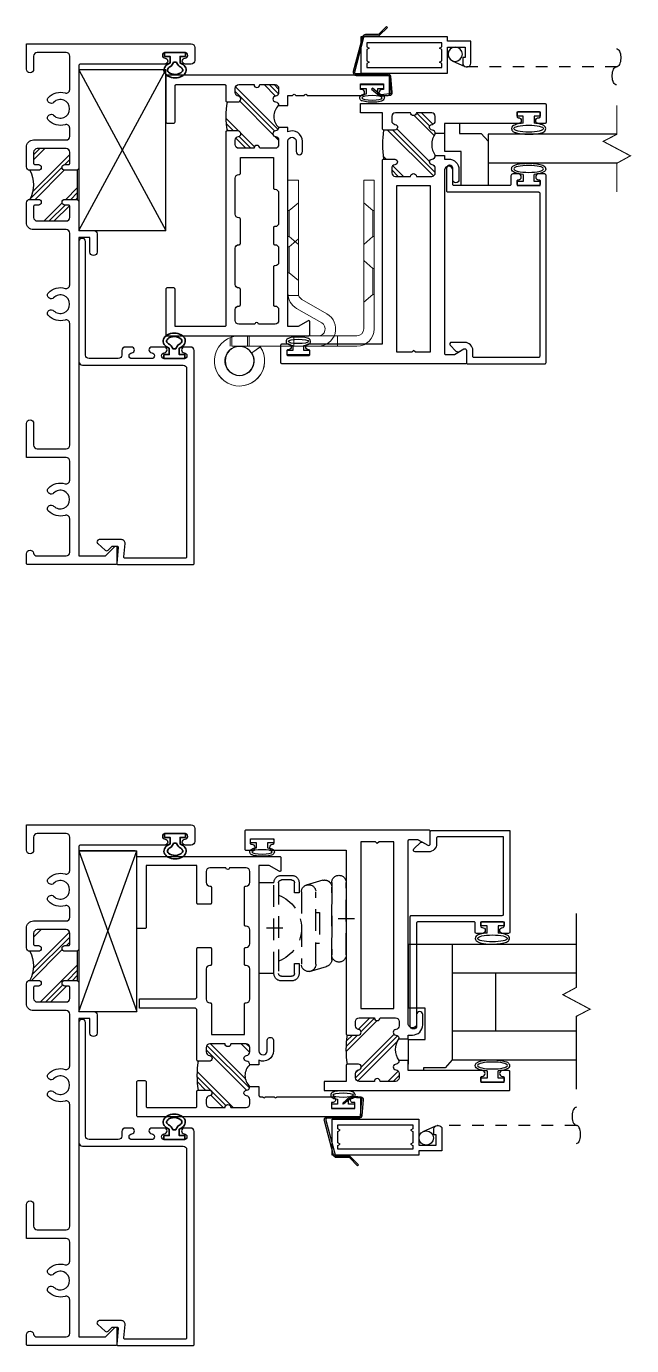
# Model space of a CAD drawing. Extents: x -138 to 168, y -127 to 72.
# Drawn here: x 2.02 to 7.25, y -4.45 to 6.95 of the extents above; entities that cross this region are included whole.
import ezdxf

# ---------------------------------------------------------------- set-up
doc = ezdxf.new("R2010")
doc.units = 0
doc.header["$MEASUREMENT"] = 0
doc.linetypes.add('HIDDEN', pattern=[0.375, 0.25, -0.125])
doc.layers.get('0').update_dxf_attribs({"linetype": 'CONTINUOUS'})
for name, color, linetype in [('DIM', 7, 'CONTINUOUS'), ('FRAME', 1, 'CONTINUOUS'), ('GEOMETRY', 1, 'CONTINUOUS'), ('GLASS', 7, 'CONTINUOUS'), ('MISC', 7, 'CONTINUOUS'), ('SCREEN', 5, 'CONTINUOUS'), ('SCREEN_CLIP', 7, 'CONTINUOUS'), ('TEXT', 7, 'CONTINUOUS'), ('VENT', 5, 'CONTINUOUS'), ('YK_GLASS_STOP', 5, 'CONTINUOUS')]:
    doc.layers.add(name, color=color, linetype=linetype)
doc.layers.add('PROFILE NUMBER', color=150, linetype='CONTINUOUS', lineweight=35)

# ---------------------------------------------------------------- blocks, each defined once
blk = doc.blocks.new('05P19-BLOCK-OG')
h = blk.add_hatch()
h.set_pattern_fill('PLAST', angle=45, style=0)
h.paths.add_polyline_path([(0.006, 1.12, -1), (0.006, 1.17), (0.006, 1.302, 0.414214), (-0.025, 1.333), (-0.063, 1.333, 0.38311), (-0.094, 1.305, -0.947716), (-0.143, 1.308), (-0.143, 1.403, 0.081165), (-0.394, 1.403), (-0.394, 1.308, -0.947716), (-0.443, 1.305, 0.38311), (-0.474, 1.333), (-0.512, 1.333, 0.414214), (-0.544, 1.302), (-0.544, 1.17, -1), (-0.544, 1.12), (-0.544, 0.988, 0.414214), (-0.512, 0.957), (-0.474, 0.957, 0.38311), (-0.443, 0.985, -0.898027), (-0.394, 0.985, 0.009247), (-0.394, 0.984, 0.372543), (-0.363, 0.957, -0.436275), (-0.174, 0.957, 0.38311), (-0.143, 0.985, -0.898027), (-0.094, 0.985, 0.38311), (-0.063, 0.957), (-0.025, 0.957, 0.414214), (0.006, 0.988)])
for points in [[(-0.394, 0.984, -0.009247), (-0.394, 0.985, 0.898027), (-0.443, 0.985, -0.38311), (-0.474, 0.957), (-0.512, 0.957, -0.414214), (-0.544, 0.988), (-0.544, 1.12, 1), (-0.544, 1.17), (-0.544, 1.302, -0.414214), (-0.512, 1.333), (-0.474, 1.333, -0.38311), (-0.443, 1.305, 0.947716), (-0.394, 1.308), (-0.394, 1.403, 0.414214), (-0.404, 1.413), (-2.073, 1.413, -0.414214), (-2.084, 1.423), (-2.084, 1.852), (-1.761, 1.852, 0.414214), (-1.751, 1.862), (-1.751, 1.922, 0.414214), (-1.761, 1.932), (-2.154, 1.932, 0.414214), (-2.163, 1.922), (-2.163, 0.697, 0.414214), (-2.154, 0.687), (-2.042, 0.687, 0.57735), (-2.034, 0.702), (-2.084, 0.788), (-2.084, 0.877), (-0.483, 0.877, -1), (-0.483, 0.806), (-0.572, 0.806, 1), (-0.572, 0.752), (-0.483, 0.752, 0.536675), (-0.401, 0.877), (-0.363, 0.877), (-0.363, 0.957, -0.38311), (-0.394, 0.985)], [(-0.143, 0.984, 0.009247), (-0.143, 0.985, -0.38311), (-0.174, 0.957), (-0.174, 0.877), (-0.087, 0.877), (-0.087, 0.838, 0.317837), (-0.083, 0.833, -0.707107), (-0.083, 0.814, 0.317837), (-0.087, 0.81), (-0.087, 0.738, 0.317837), (-0.083, 0.733, -0.707107), (-0.083, 0.714, 0.317837), (-0.087, 0.71), (-0.087, 0.239, 1), (-0.037, 0.239), (-0.037, 0.25), (0.014, 0.25), (0.014, 0.05), (-0.037, 0.05), (-0.037, 0.064, 1), (-0.087, 0.064), (-0.087, 0.01, 0.414214), (-0.076, 0), (0.076, 0, 0.414214), (0.087, 0.01), (0.087, 1.922, 0.414214), (0.076, 1.932), (-0.316, 1.932, 0.414214), (-0.326, 1.922), (-0.326, 1.862, 0.414214), (-0.316, 1.852), (-0.003, 1.852, -0.414214), (0.006, 1.842), (0.006, 1.423, -0.414214), (-0.003, 1.413), (-0.134, 1.413, 0.414214), (-0.143, 1.403), (-0.143, 1.308, 0.947716), (-0.094, 1.305, -0.38311), (-0.063, 1.333), (-0.025, 1.333, -0.414214), (0.006, 1.302), (0.006, 1.17, 1), (0.006, 1.12), (0.006, 0.988, -0.414214), (-0.025, 0.957), (-0.063, 0.957, -0.38311), (-0.094, 0.985, 0.898027), (-0.143, 0.985)]]:
    blk.add_lwpolyline(points, format="xyb")
blk.add_lwpolyline([(-1.377, 0.988, -0.414214), (-1.408, 0.957), (-1.529, 0.957, -0.414214), (-1.56, 0.988), (-1.56, 0.992, 0.414214), (-1.569, 1.002), (-1.897, 1.002, 0.414214), (-1.907, 0.992), (-1.907, 0.988, -0.414214), (-1.938, 0.957), (-2.032, 0.957, -0.414214), (-2.064, 0.988), (-2.064, 1.132, 1), (-2.064, 1.162), (-2.064, 1.302, -0.414214), (-2.032, 1.333), (-1.938, 1.333, -0.414214), (-1.907, 1.302), (-1.907, 1.302), (-1.907, 1.298, 0.414214), (-1.897, 1.288), (-1.761, 1.288, 0.414214), (-1.751, 1.298), (-1.751, 1.302), (-1.751, 1.302, -0.414214), (-1.72, 1.333), (-1.408, 1.333, -0.414214), (-1.377, 1.302), (-1.377, 1.302), (-1.377, 1.298, 0.414214), (-1.367, 1.288), (-1.155, 1.288, 0.414214), (-1.145, 1.298), (-1.145, 1.302), (-1.145, 1.302, -0.414214), (-1.114, 1.333), (-0.802, 1.333, -0.414214), (-0.771, 1.302), (-0.771, 1.302), (-0.771, 1.298, 0.414214), (-0.761, 1.288), (-0.623, 1.288), (-0.623, 1.002), (-0.889, 1.002, 0.414214), (-0.898, 0.992), (-0.898, 0.988, -0.414214), (-0.93, 0.957), (-1.19, 0.957, -0.414214), (-1.221, 0.988), (-1.221, 0.992, 0.414214), (-1.23, 1.002), (-1.367, 1.002, 0.414214), (-1.377, 0.992)], format="xyb", close=True)
at = {"color": 7}
for centre, radius, start, end in [((-0.269, 0.638), 0.775, 80.7195, 99.2805), ((-0.269, 0.869), 0.129, 42.8591, 137.1409)]:
    blk.add_arc(centre, radius, start, end, dxfattribs=at)
blk = doc.blocks.new('05P11-Z-BAR')
h = blk.add_hatch()
h.set_pattern_fill('PLAST', angle=45, style=0)
h.set_pattern_definition([(45, (-0.3846, -1e-07), (-0.176777, 0.176777), []), (45, (-0.4067, 0.0221), (-0.176777, 0.176777), []), (45, (-0.4288, 0.0442), (-0.176777, 0.176777), [])])
h.paths.add_polyline_path([(0.006, 1.12, -0.414214), (-0.018, 1.145, -0.414214), (0.006, 1.17), (0.006, 1.302, 0.414214), (-0.025, 1.333), (-0.063, 1.333, 0.38311), (-0.094, 1.305, -0.947716), (-0.143, 1.308), (-0.143, 1.403, 0.087329), (-0.394, 1.403), (-0.394, 1.308, -1), (-0.443, 1.308, 0.352985), (-0.473, 1.333), (-0.512, 1.333, 0.414214), (-0.544, 1.302), (-0.544, 1.17, -0.414214), (-0.518, 1.145, -0.414214), (-0.544, 1.12), (-0.544, 0.988, 0.414214), (-0.512, 0.957), (-0.474, 0.957, 0.38311), (-0.443, 0.985, -0.898027), (-0.394, 0.985, 0.38311), (-0.363, 0.957, -0.325577), (-0.174, 0.957, 0.363634), (-0.143, 0.982, -0.947716), (-0.094, 0.985, 0.38311), (-0.063, 0.957), (-0.025, 0.957, 0.414214), (0.006, 0.988)])
blk.add_line((-0.087, 0.877), (-0.087, 0.877))
for points in [[(-2.164, 2.28, -0.414214), (-2.154, 2.29), (-2.001, 2.29, -0.414214), (-1.991, 2.28), (-1.991, 2.226, -1), (-2.041, 2.226), (-2.041, 2.23, 0.414214), (-2.051, 2.24), (-2.081, 2.24, 0.414214), (-2.091, 2.23), (-2.091, 2.05, 0.414214), (-2.081, 2.04), (-2.051, 2.04, 0.414214), (-2.041, 2.05), (-2.041, 2.051, -1), (-1.991, 2.051), (-1.991, 1.413), (-0.403, 1.413, -0.414214), (-0.394, 1.403), (-0.394, 1.306, -0.888834), (-0.443, 1.306, 0.377258), (-0.474, 1.333), (-0.512, 1.333, 0.414214), (-0.544, 1.302), (-0.544, 1.17, -1), (-0.544, 1.12), (-0.544, 0.988, 0.414214), (-0.512, 0.957), (-0.474, 0.957, 0.383109), (-0.443, 0.985, -0.898027), (-0.394, 0.985, 0.38311), (-0.363, 0.957), (-0.363, 0.877), (-0.394, 0.877), (-0.394, 0.842, -0.414214), (-0.483, 0.752), (-0.571, 0.752, -1), (-0.571, 0.806), (-0.486, 0.806, 0.859155), (-0.486, 0.877), (-2.074, 0.877, 0.414214), (-2.084, 0.867), (-2.084, 0.797, 0.131652), (-2.082, 0.792), (-2.035, 0.709, -0.577353), (-2.048, 0.687), (-2.154, 0.687, -0.414214), (-2.164, 0.697), (-2.164, 2.28)], [(-0.025, 0.957, 0.414214), (0.006, 0.988), (0.006, 1.12, -1), (0.006, 1.17), (0.006, 1.302, 0.414214), (-0.025, 1.333), (-0.063, 1.333, 0.38311), (-0.094, 1.305, -0.947716), (-0.143, 1.308), (-0.143, 1.403, -0.414214), (-0.133, 1.413), (0.006, 1.413), (0.006, 1.603), (0.086, 1.603), (0.086, 0.01, -0.414214), (0.077, 0), (-0.077, 0, -0.414214), (-0.087, 0.01), (-0.087, 0.064, -1), (-0.037, 0.064), (-0.037, 0.06, 0.414214), (-0.027, 0.05), (0.003, 0.05, 0.414214), (0.014, 0.06), (0.014, 0.24, 0.414214), (0.003, 0.25), (-0.027, 0.25, 0.414214), (-0.037, 0.24), (-0.037, 0.239, -1), (-0.087, 0.239), (-0.087, 0.877), (-0.174, 0.877), (-0.174, 0.957, 0.363634), (-0.143, 0.982, -0.947716), (-0.094, 0.985, 0.38311), (-0.063, 0.957), (-0.025, 0.957)]]:
    blk.add_lwpolyline(points, format="xyb")
blk.add_lwpolyline([(-2.063, 1.16), (-2.063, 1.288), (-0.623, 1.288), (-0.623, 1.002), (-2.063, 1.002), (-2.063, 1.129), (-2.048, 1.145)], close=True)
at = {"color": 7}
for centre, radius, start, end in [((-0.269, 0.638), 0.775, 80.7195, 99.2805), ((-0.269, 0.828), 0.16, 53.9319, 126.0681)]:
    blk.add_arc(centre, radius, start, end, dxfattribs=at)
blk = doc.blocks.new('05P05-.25in_GLASS_STOP')
for p, q in [((-0.588, 0.25), (-0.623, 0.25)), ((-0.623, 0.25), (-0.623, 0.05)), ((-0.588, 0.198), (-0.588, 0.25)), ((-0.022, 0.198), (-0.022, 0.25)), ((-0.022, 0.25), (0.013, 0.25)), ((0.013, 0.25), (0.013, 0.05)), ((-0.526, 0.198), (-0.588, 0.198)), ((-0.084, 0.198), (-0.022, 0.198)), ((-0.623, 0.05), (-0.588, 0.05)), ((-0.588, 0.05), (-0.588, 0.103)), ((-0.588, 0.103), (-0.526, 0.103)), ((-0.022, 0.103), (-0.084, 0.103)), ((-0.022, 0.05), (-0.022, 0.103)), ((0.013, 0.05), (-0.022, 0.05))]:
    blk.add_line(p, q)
blk.add_lwpolyline([(-2.048, 0.632, 0.414214), (-1.978, 0.702), (-1.978, 0.817, 0.668179), (-2.003, 0.828), (-2.053, 0.778, 0.339454), (-2.057, 0.748), (-2.035, 0.71, -0.57735), (-2.048, 0.687), (-2.153, 0.687, 0.414214), (-2.163, 0.677), (-2.163, 0.01, 0.414214), (-2.153, 0), (-0.533, 0, 0.414214), (-0.523, 0.01), (-0.523, 0.064, 0.414214), (-0.548, 0.089), (-0.549, 0.089, 0.414214), (-0.573, 0.064), (-0.573, 0.06, -0.414214), (-0.583, 0.05), (-0.608, 0.05, -0.414214), (-0.623, 0.065), (-0.623, 0.235, -0.414214), (-0.608, 0.25), (-0.583, 0.25, -0.414214), (-0.573, 0.24), (-0.573, 0.239, 0.414214), (-0.549, 0.214), (-0.548, 0.214, 0.414214), (-0.523, 0.239), (-0.523, 0.288, 0.414214), (-0.538, 0.303), (-0.613, 0.303, -0.414214), (-0.623, 0.313), (-0.623, 0.795, -0.414214), (-0.613, 0.805), (-0.474, 0.805, 0.414214), (-0.447, 0.832), (-0.447, 0.833, 0.414214), (-0.474, 0.86), (-0.668, 0.86, 0.414214), (-0.678, 0.85), (-0.678, 0.065, -0.414214), (-0.688, 0.055), (-2.098, 0.055, -0.414214), (-2.108, 0.065), (-2.108, 0.622, -0.414214), (-2.098, 0.632)], format="xyb", close=True)
at = {"extrusion": (0, 0, -1)}
blk.add_ellipse((-0.479, 0.15), major_axis=(0, 0.129), ratio=0.232303, dxfattribs=at)
blk.add_ellipse((-0.131, 0.15), major_axis=(0, 0.129), ratio=0.232303)
for points in [[(-0.526, 0.198), (-0.524, 0.219), (-0.521, 0.239), (-0.512, 0.269), (-0.508, 0.28), (-0.495, 0.294), (-0.487, 0.298), (-0.479, 0.298), (-0.468, 0.298), (-0.46, 0.292), (-0.451, 0.279), (-0.447, 0.272), (-0.437, 0.244), (-0.433, 0.215), (-0.428, 0.136), (-0.432, 0.085), (-0.444, 0.034), (-0.448, 0.022), (-0.464, 0.005), (-0.478, 0), (-0.499, 0.008), (-0.504, 0.016), (-0.512, 0.032), (-0.515, 0.041), (-0.522, 0.067), (-0.524, 0.084), (-0.526, 0.103)], [(-0.084, 0.198), (-0.086, 0.219), (-0.089, 0.239), (-0.098, 0.269), (-0.102, 0.28), (-0.115, 0.294), (-0.123, 0.298), (-0.131, 0.298), (-0.142, 0.298), (-0.15, 0.292), (-0.159, 0.279), (-0.163, 0.272), (-0.173, 0.244), (-0.177, 0.215), (-0.182, 0.136), (-0.178, 0.085), (-0.166, 0.034), (-0.162, 0.022), (-0.146, 0.005), (-0.132, 0), (-0.111, 0.008), (-0.106, 0.016), (-0.098, 0.032), (-0.095, 0.041), (-0.088, 0.067), (-0.086, 0.084), (-0.084, 0.103)]]:
    blk.add_open_spline(points, degree=3, knots=[5.075676, 5.075676, 5.075676, 5.075676, 5.596595, 5.596595, 6.055763, 6.055763, 6.283185, 6.283185, 6.283185, 6.572914, 6.572914, 6.862642, 6.862642, 7.608886, 7.608886, 8.676451, 8.676451, 9.18434, 9.18434, 9.518242, 9.518242, 9.852144, 9.852144, 10.186046, 10.186046, 10.631436, 10.631436, 10.631436, 10.631436])
blk = doc.blocks.new('*U92')
at = {"layer": 'GEOMETRY'}
blk.add_lwpolyline([(1.45, 19.51), (1.493, 19.51), (1.493, 19.458), (1.528, 19.458), (1.528, 19.658), (1.493, 19.658), (1.493, 19.605), (1.45, 19.605)], dxfattribs=at)
blk.add_ellipse((1.415, 19.558), major_axis=(0, 0.0875), ratio=0.216465, dxfattribs=at)
blk.add_open_spline([(1.45, 19.605), (1.448, 19.62), (1.445, 19.632), (1.438, 19.649), (1.436, 19.656), (1.423, 19.663), (1.419, 19.664), (1.415, 19.664), (1.405, 19.664), (1.398, 19.658), (1.391, 19.649), (1.389, 19.644), (1.382, 19.624), (1.379, 19.606), (1.375, 19.545), (1.377, 19.499), (1.391, 19.466), (1.393, 19.46), (1.409, 19.45), (1.422, 19.451), (1.435, 19.46), (1.437, 19.465), (1.444, 19.479), (1.447, 19.491), (1.449, 19.507), (1.45, 19.509), (1.45, 19.51)], degree=3, knots=[5.253202, 5.253202, 5.253202, 5.253202, 5.797173, 5.797173, 6.160155, 6.160155, 6.283185, 6.283185, 6.283185, 6.559914, 6.559914, 6.836642, 6.836642, 7.54361, 7.54361, 8.941834, 8.941834, 9.296554, 9.296554, 9.572552, 9.572552, 9.848549, 9.848549, 10.398843, 10.398843, 10.454782, 10.454782, 10.454782, 10.454782], dxfattribs=at)
blk = doc.blocks.new('05P86-BLOCK-IG')
h = blk.add_hatch()
h.set_pattern_fill('PLAST', angle=45, style=0)
h.paths.add_polyline_path([(0.544, 1.12, -1), (0.544, 1.17), (0.544, 1.302, 0.414214), (0.512, 1.333), (0.474, 1.333, 0.38311), (0.443, 1.305, -0.947716), (0.393, 1.308), (0.393, 1.403, 0.081165), (0.143, 1.403), (0.143, 1.308, -0.947716), (0.094, 1.305, 0.38311), (0.063, 1.333), (0.024, 1.333, 0.414214), (-0.007, 1.302), (-0.007, 1.17, -1), (-0.007, 1.12), (-0.007, 0.988, 0.414214), (0.024, 0.957), (0.063, 0.957, 0.38311), (0.094, 0.985, -0.898027), (0.143, 0.985, 0.38311), (0.174, 0.957, -0.436275), (0.363, 0.957, 0.38311), (0.394, 0.985, -0.898027), (0.443, 0.985, 0.38311), (0.474, 0.957), (0.512, 0.957, 0.414214), (0.544, 0.988)])
for points in [[(0.003, 1.852, 0.414214), (-0.007, 1.842), (-0.007, 1.423, 0.414214), (0.003, 1.413), (0.134, 1.413, -0.414214), (0.143, 1.403), (0.143, 1.308, -0.947716), (0.094, 1.305, 0.38311), (0.063, 1.333), (0.024, 1.333, 0.414214), (-0.007, 1.302), (-0.007, 1.17, -1), (-0.007, 1.12), (-0.007, 0.988, 0.414214), (0.024, 0.957), (0.063, 0.957, 0.38311), (0.094, 0.985, -0.898027), (0.143, 0.985, 0.38311), (0.174, 0.957), (0.174, 0.877), (0.097, 0.877, 0.414214), (0.086, 0.867), (0.086, 0.847, -0.331679), (0.084, 0.843, 0.745356), (0.084, 0.824, -0.331679), (0.086, 0.82), (0.086, 0.747, -0.331679), (0.084, 0.743, 0.745356), (0.084, 0.724, -0.331679), (0.086, 0.72), (0.086, 0.244, -1.19356), (0.037, 0.244), (0.037, 0.25), (-0.014, 0.25), (-0.014, 0.05), (0.037, 0.05), (0.037, 0.074, -0.596863), (0.086, 0.074), (0.086, 0.01, -0.414214), (0.076, 0), (-0.076, 0, -0.414214), (-0.087, 0.01), (-0.087, 1.922, -0.414214), (-0.076, 1.932), (0.215, 1.932, -0.414214), (0.226, 1.922), (0.226, 1.862, -0.414214), (0.215, 1.852)], [(1.377, 1.298, -0.414214), (1.367, 1.288), (1.23, 1.288, -0.414214), (1.221, 1.298), (1.221, 1.302, 0.414214), (1.19, 1.333), (0.93, 1.333, 0.414214), (0.898, 1.302), (0.898, 1.298, -0.414214), (0.889, 1.288), (0.623, 1.288), (0.623, 1.002), (0.889, 1.002, -0.414214), (0.898, 0.992), (0.898, 0.988, 0.414214), (0.93, 0.957), (1.19, 0.957, 0.414214), (1.221, 0.988), (1.221, 0.992, -0.414214), (1.23, 1.002), (1.367, 1.002, -0.414214), (1.377, 0.992), (1.377, 0.988, 0.414214), (1.407, 0.957), (1.529, 0.957, 0.414214), (1.56, 0.988), (1.56, 0.992, -0.414214), (1.569, 1.002), (1.897, 1.002, -0.414214), (1.907, 0.992), (1.907, 0.988, 0.414214), (1.938, 0.957), (2.032, 0.957, 0.414214), (2.064, 0.988), (2.064, 1.132, -1), (2.064, 1.162), (2.064, 1.302, 0.414214), (2.032, 1.333), (1.938, 1.333, 0.414214), (1.907, 1.302), (1.907, 1.298, -0.414214), (1.897, 1.288), (1.76, 1.288, -0.414214), (1.75, 1.298), (1.75, 1.403, -0.414214), (1.76, 1.413), (2.084, 1.413), (2.084, 1.852), (1.549, 1.852, -0.414214), (1.539, 1.862), (1.539, 1.922, -0.414214), (1.549, 1.932), (2.154, 1.932, -0.414214), (2.163, 1.922), (2.163, 0.697, -0.414214), (2.154, 0.687), (2.042, 0.687, -0.57735), (2.034, 0.702), (2.084, 0.788), (2.084, 0.877), (0.483, 0.877, 1), (0.483, 0.806), (0.567, 0.806, -1.178959), (0.567, 0.752), (0.483, 0.752, -0.536675), (0.401, 0.877), (0.363, 0.877), (0.363, 0.957, 0.38311), (0.394, 0.985, -0.898027), (0.443, 0.985, 0.38311), (0.474, 0.957), (0.512, 0.957, 0.414214), (0.544, 0.988), (0.544, 1.12, -1), (0.544, 1.17), (0.544, 1.302, 0.414214), (0.512, 1.333), (0.474, 1.333, 0.38311), (0.443, 1.305, -0.947716), (0.393, 1.308), (0.393, 1.403, -0.414214), (0.404, 1.413), (0.832, 1.413, 0.414214), (0.852, 1.433), (0.852, 1.909), (0.932, 1.909), (0.932, 1.433, 0.414214), (0.952, 1.413), (1.367, 1.413, -0.414214), (1.377, 1.403)]]:
    blk.add_lwpolyline(points, format="xyb", close=True)
at = {"color": 7}
for centre, radius, start, end in [((0.269, 0.638), 0.775, 80.7195, 99.2805), ((0.269, 0.869), 0.129, 42.8591, 137.1409)]:
    blk.add_arc(centre, radius, start, end, dxfattribs=at)
blk = doc.blocks.new('4-BAR_HINGE')
for p, q in [((0.248, -1.119), (0.123, -1.119)), ((0.248, -1.901), (0.123, -1.901))]:
    blk.add_line(p, q)
at = {"linetype": 'HIDDEN', "ltscale": 0.75}
for p, q in [((0.248, -1.119), (0.248, -1.901)), ((0.288, -1.901), (0.288, -1.119)), ((0.401, -1.054), (0.313, -1.054)), ((0.313, -1.094), (0.401, -1.094)), ((0.426, -1.119), (0.426, -1.204)), ((0.466, -1.204), (0.466, -1.119)), ((0.556, -1.136), (0.701, -1.178)), ((0.426, -1.204), (0.466, -1.204)), ((0.486, -1.823), (0.486, -1.198)), ((0.611, -1.198), (0.611, -1.823)), ((0.748, -1.239), (0.748, -1.864)), ((0.748, -1.904), (0.748, -1.279)), ((0.873, -1.279), (0.873, -1.904)), ((0.641, -1.377), (0.611, -1.377)), ((0.641, -1.644), (0.641, -1.377)), ((0.611, -1.644), (0.641, -1.644)), ((0.466, -1.816), (0.426, -1.816)), ((0.426, -1.816), (0.426, -1.901)), ((0.466, -1.901), (0.466, -1.816)), ((0.401, -1.926), (0.313, -1.926)), ((0.67, -1.924), (0.526, -1.881)), ((0.313, -1.966), (0.401, -1.966))]:
    blk.add_line(p, q, dxfattribs=at)
at = {"linetype": 'Continuous'}
for p, q in [((0.324, -1.51), (0.183, -1.51)), ((0.943, -1.591), (0.802, -1.591))]:
    blk.add_line(p, q, dxfattribs=at)
at = {"linetype": 'HIDDEN', "ltscale": 0.75}
for centre, radius, start, end in [((0.313, -1.119), 0.065, 90, 180), ((0.313, -1.119), 0.025, 90, 180), ((0.401, -1.119), 0.065, 360, 90), ((0.401, -1.119), 0.025, 0, 90), ((0.548, -1.198), 0.0625, 0, 180), ((0.181, -1.51), 0.305, 290.4553, 69.5447), ((0.686, -1.239), 0.062, 0, 75.7192), ((0.81, -1.279), 0.0625, 0, 180), ((0.548, -1.823), 0.0625, 180, 0), ((0.313, -1.901), 0.065, 180, 270), ((0.313, -1.901), 0.025, 180, 270), ((0.401, -1.901), 0.065, 270, 0), ((0.401, -1.901), 0.025, 270, 0), ((0.686, -1.864), 0.062, 255.5579, 0), ((0.81, -1.904), 0.0625, 180, 0)]:
    blk.add_arc(centre, radius, start, end, dxfattribs=at)
blk = doc.blocks.new('05P09-1in_GLASS_STOP')
for p, q in [((-1.338, 0.25), (-1.373, 0.25)), ((-1.373, 0.25), (-1.373, 0.05)), ((-1.338, 0.197), (-1.338, 0.25)), ((-0.022, 0.197), (-0.022, 0.25)), ((-0.022, 0.25), (0.013, 0.25)), ((0.013, 0.25), (0.013, 0.05)), ((-1.276, 0.197), (-1.338, 0.197)), ((-0.084, 0.197), (-0.022, 0.197)), ((-1.373, 0.05), (-1.338, 0.05)), ((-1.338, 0.05), (-1.338, 0.102)), ((-1.338, 0.102), (-1.276, 0.102)), ((-0.022, 0.102), (-0.084, 0.102)), ((-0.022, 0.05), (-0.022, 0.102)), ((0.013, 0.05), (-0.022, 0.05))]:
    blk.add_line(p, q)
blk.add_lwpolyline([(-2.035, 0.709, -0.57735), (-2.047, 0.687), (-2.153, 0.687, 0.414214), (-2.163, 0.677), (-2.163, 0), (-1.283, 0, 0.414214), (-1.273, 0.01), (-1.273, 0.062, 0.414214), (-1.298, 0.087, 0.435311), (-1.323, 0.061, -0.435311), (-1.333, 0.05), (-1.363, 0.05, -0.414214), (-1.373, 0.06), (-1.373, 0.24, -0.414214), (-1.363, 0.25), (-1.333, 0.25, -0.435311), (-1.323, 0.239, 0.435311), (-1.298, 0.212, 0.414214), (-1.273, 0.237), (-1.273, 0.29, 0.414214), (-1.283, 0.3), (-1.363, 0.3, -0.414214), (-1.373, 0.31), (-1.373, 0.795, -0.414214), (-1.363, 0.805), (-0.474, 0.805, 0.414214), (-0.447, 0.832), (-0.447, 0.833, 0.414214), (-0.474, 0.86), (-1.418, 0.86, 0.414214), (-1.428, 0.85), (-1.428, 0.065, -0.414214), (-1.438, 0.055), (-2.108, 0.055), (-2.108, 0.622, -0.414214), (-2.098, 0.632), (-2.047, 0.632, 0.414214), (-1.977, 0.702), (-1.977, 0.817, 0.668179), (-2.003, 0.828), (-2.058, 0.773, 0.339454), (-2.06, 0.755)], format="xyb", close=True)
at = {"extrusion": (0, 0, -1)}
blk.add_ellipse((-1.229, 0.15), major_axis=(0, 0.129), ratio=0.232303, dxfattribs=at)
blk.add_ellipse((-0.131, 0.15), major_axis=(0, 0.129), ratio=0.232303)
for points in [[(-1.276, 0.197), (-1.274, 0.219), (-1.271, 0.239), (-1.262, 0.269), (-1.258, 0.28), (-1.245, 0.294), (-1.237, 0.298), (-1.229, 0.298), (-1.218, 0.298), (-1.21, 0.292), (-1.201, 0.279), (-1.197, 0.272), (-1.187, 0.244), (-1.183, 0.215), (-1.178, 0.136), (-1.182, 0.085), (-1.194, 0.034), (-1.198, 0.022), (-1.214, 0.005), (-1.228, 0), (-1.249, 0.008), (-1.254, 0.016), (-1.262, 0.032), (-1.265, 0.041), (-1.272, 0.067), (-1.274, 0.084), (-1.276, 0.102)], [(-0.084, 0.197), (-0.086, 0.219), (-0.089, 0.239), (-0.098, 0.269), (-0.102, 0.28), (-0.115, 0.294), (-0.123, 0.298), (-0.131, 0.298), (-0.142, 0.298), (-0.15, 0.292), (-0.159, 0.279), (-0.163, 0.272), (-0.173, 0.244), (-0.177, 0.215), (-0.182, 0.136), (-0.178, 0.085), (-0.166, 0.034), (-0.162, 0.022), (-0.146, 0.005), (-0.132, 0), (-0.111, 0.008), (-0.106, 0.016), (-0.098, 0.032), (-0.095, 0.041), (-0.088, 0.067), (-0.086, 0.084), (-0.084, 0.102)]]:
    blk.add_open_spline(points, degree=3, knots=[5.075676, 5.075676, 5.075676, 5.075676, 5.596595, 5.596595, 6.055763, 6.055763, 6.283185, 6.283185, 6.283185, 6.572914, 6.572914, 6.862642, 6.862642, 7.608886, 7.608886, 8.676451, 8.676451, 9.18434, 9.18434, 9.518242, 9.518242, 9.852144, 9.852144, 10.186046, 10.186046, 10.631436, 10.631436, 10.631436, 10.631436])
blk = doc.blocks.new('*U93')
at = {"layer": 'GEOMETRY'}
blk.add_lwpolyline([(1.607, 19.51), (1.563, 19.51), (1.563, 19.458), (1.528, 19.458), (1.528, 19.658), (1.563, 19.658), (1.563, 19.605), (1.607, 19.605)], dxfattribs=at)
at = {"layer": 'GEOMETRY', "extrusion": (0, 0, -1)}
blk.add_ellipse((1.642, 19.558), major_axis=(0, 0.0875), ratio=0.216465, dxfattribs=at)
at = {"layer": 'GEOMETRY'}
blk.add_open_spline([(1.607, 19.605), (1.609, 19.62), (1.612, 19.632), (1.618, 19.649), (1.621, 19.656), (1.634, 19.663), (1.638, 19.664), (1.642, 19.664), (1.652, 19.664), (1.659, 19.658), (1.666, 19.649), (1.668, 19.644), (1.675, 19.624), (1.678, 19.606), (1.682, 19.545), (1.679, 19.499), (1.666, 19.466), (1.663, 19.46), (1.647, 19.45), (1.635, 19.451), (1.622, 19.46), (1.62, 19.465), (1.612, 19.479), (1.61, 19.491), (1.607, 19.507), (1.607, 19.509), (1.607, 19.51)], degree=3, knots=[5.253202, 5.253202, 5.253202, 5.253202, 5.797173, 5.797173, 6.160155, 6.160155, 6.283185, 6.283185, 6.283185, 6.559914, 6.559914, 6.836642, 6.836642, 7.54361, 7.54361, 8.941834, 8.941834, 9.296554, 9.296554, 9.572552, 9.572552, 9.848549, 9.848549, 10.398843, 10.398843, 10.454782, 10.454782, 10.454782, 10.454782], dxfattribs=at)
blk = doc.blocks.new('114-FLAT_SCREEN')
blk.add_line((0.142, 0.603), (0.142, 0.602))
at = {"linetype": 'HIDDEN'}
blk.add_line((0.194, 0.481), (0.144, 0.59), dxfattribs=at)
blk.add_lwpolyline([(0.399, 0.442), (0.399, -0.307), (0.087, -0.307), (0.087, 0.442), (0.312, 0.442), (0.312, 0.593), (0.222, 0.593), (0.222, 0.572), (0.172, 0.572, -0.414214), (0.142, 0.602), (0.142, 0.613, -0.414214), (0.172, 0.643), (0.362, 0.643), (0.362, 0.442)], format="xyb", close=True)
blk.add_lwpolyline([(0.292, -0.257), (0.193, -0.257), (0.182, -0.237), (0.17, -0.257), (0.136, -0.257), (0.136, 0.392), (0.17, 0.392), (0.182, 0.372), (0.193, 0.392), (0.292, 0.392), (0.303, 0.372), (0.315, 0.392), (0.348, 0.392), (0.348, -0.257), (0.315, -0.257), (0.303, -0.237)], close=True)
blk.add_circle((0.25, 0.507), 0.0618)
blk = doc.blocks.new('*U181')
at = {"layer": 'PROFILE NUMBER', "color": 5}
for p, q in [((-0.016, 0.092), (-0.013, 0.083)), ((-0.013, 0.083), (0.013, 0.083)), ((0.013, 0.083), (0.016, 0.092))]:
    blk.add_line(p, q, dxfattribs=at)
blk.add_lwpolyline([(-0.043, 0.091), (-0.043, 0.034), (-0.09, 0.034), (-0.09, 0), (0.09, 0), (0.09, 0.034), (0.043, 0.034), (0.043, 0.091)], dxfattribs=at)
for centre, start, end in [((-0.073, 0.071), 19.8289, 61.175), ((0.073, 0.071), 118.7633, 160.1945)]:
    blk.add_arc(centre, 0.06, start, end, dxfattribs=at)
blk.add_ellipse((0, 0.152), major_axis=(-0.0958, 0), ratio=0.712114, start_param=2.033109, end_param=7.391692, dxfattribs=at)
blk.add_open_spline([(0.044, 0.124), (0.053, 0.129), (0.059, 0.135), (0.069, 0.15), (0.068, 0.157), (0.049, 0.179), (0.027, 0.189), (-0.021, 0.191), (-0.045, 0.181), (-0.067, 0.16), (-0.068, 0.152), (-0.061, 0.137), (-0.054, 0.129), (-0.044, 0.124)], degree=3, knots=[2.2211, 2.2211, 2.2211, 2.2211, 2.727733, 2.727733, 3.7005, 3.7005, 4.673268, 4.673268, 5.646035, 5.646035, 6.618803, 6.618803, 7.203997, 7.203997, 7.203997, 7.203997], dxfattribs=at)
blk = doc.blocks.new('189-001_250-T')
at = {"color": 7, "linetype": 'Continuous', "lineweight": 15}
for p, q in [((-0.532, 0.538), (-0.407, 0.755)), ((-0.329, 0.71), (-0.454, 0.493)), ((-0.217, 0), (-0.217, 0.68)), ((-0.127, 0.68), (-0.127, 0)), ((-1.562, 0.418), (-1.562, 0.508)), ((-1.562, 0.508), (-0.584, 0.508)), ((-0.584, 0.418), (-1.562, 0.418)), ((-0.071, 0.105), (-0.122, 0.18))]:
    blk.add_line(p, q, dxfattribs=at)
at = {"color": 7, "linetype": 'HIDDEN', "lineweight": 0}
for p, q in [((-1.367, 0.508), (-1.299, 0.43)), ((-1.075, 0.43), (-1.007, 0.508)), ((-1.054, 0.508), (-0.987, 0.43)), ((-0.762, 0.43), (-0.695, 0.508)), ((-0.565, 0.419), (-0.565, 0.511)), ((-1.299, 0.43), (-1.075, 0.43)), ((-1.299, 0.43), (-1.299, 0.418)), ((-1.075, 0.418), (-1.075, 0.43)), ((-0.987, 0.43), (-0.762, 0.43)), ((-0.987, 0.43), (-0.987, 0.418)), ((-0.762, 0.418), (-0.762, 0.43))]:
    blk.add_line(p, q, dxfattribs=at)
at = {"color": 7, "linetype": 'Continuous', "lineweight": 15}
for centre, radius, start, end in [((-0.277, 0.68), 0.15, 360, 150), ((-0.277, 0.68), 0.06, 360, 150), ((-0.584, 0.568), 0.06, 270, 330), ((-0.584, 0.568), 0.15, 270, 330), ((0, 0), 0.217, 180, 124.12), ((0, 0), 0.127, 180, 124.2051)]:
    blk.add_arc(centre, radius, start, end, dxfattribs=at)
blk = doc.blocks.new('189-002')
at = {"color": 7, "linetype": 'Continuous', "lineweight": 15}
for p, q in [((-1.074, 1.562), (-1.164, 1.562)), ((-1.164, 1.562), (-1.164, 0.277)), ((-1.074, 0.277), (-1.074, 1.562)), ((-0.846, 0.217), (-1.014, 0.217)), ((-1.014, 0.127), (-0.846, 0.127)), ((-0.846, 0.127), (-0.846, 0.217)), ((-0.678, 0.217), (-0.846, 0.217)), ((-0.846, 0.127), (-0.678, 0.127)), ((-0.678, 0.217), (-0.47, 0.217)), ((-0.678, 0.127), (-0.47, 0.127)), ((-0.47, 0.217), (-0.47, 0.127)), ((-0.47, 0.217), (0, 0.217)), ((0, 0.127), (-0.47, 0.127)), ((-0.179, 0.123), (-0.105, 0.071))]:
    blk.add_line(p, q, dxfattribs=at)
at = {"color": 7, "linetype": 'HIDDEN', "lineweight": 0}
for p, q in [((-1.164, 1.299), (-1.152, 1.299)), ((-1.152, 1.299), (-1.074, 1.367)), ((-1.152, 1.075), (-1.152, 1.299)), ((-1.152, 1.075), (-1.164, 1.075)), ((-1.074, 1.007), (-1.152, 1.075)), ((-1.164, 0.799), (-1.152, 0.799)), ((-1.152, 0.799), (-1.074, 0.867)), ((-1.152, 0.575), (-1.152, 0.799)), ((-1.152, 0.575), (-1.164, 0.575)), ((-1.074, 0.507), (-1.152, 0.575)), ((-0.082, 0.217), (-0.082, 0.127)), ((-0.068, 0.127), (-0.068, 0.217)), ((0, 0.127), (0.068, 0.127)), ((0.068, 0.206), (0.068, 0.127)), ((0.082, 0.201), (0.082, 0.127))]:
    blk.add_line(p, q, dxfattribs=at)
at = {"color": 7, "linetype": 'Continuous', "lineweight": 15}
for centre, radius, start, end in [((-1.014, 0.277), 0.15, 180, 270), ((-1.014, 0.277), 0.06, 180, 270), ((0, 0), 0.217, 145.4498, 90), ((0, 0), 0.127, 145.7685, 90)]:
    blk.add_arc(centre, radius, start, end, dxfattribs=at)
blk = doc.blocks.new('183-003')
blk.add_circle((0, 0), 0.125)
blk = doc.blocks.new('250-T_SS_Butt_Hinge')
for name in ['189-002', '183-003']:
    blk.add_blockref(name, (0, 0))
at = {"xscale": -1, "rotation": 90}
blk.add_blockref('189-001_250-T', (0, 0), dxfattribs=at)
blk = doc.blocks.new('3809 BLOCK FRAME')
h = blk.add_hatch()
h.set_pattern_fill('PLAST', color=256, angle=45, style=0)
h.set_pattern_definition([(45, (-4.25098, -6.643), (-0.176777, 0.176777), []), (45, (-4.27308, -6.6209), (-0.176777, 0.176777), []), (45, (-4.29517, -6.5988), (-0.176777, 0.176777), [])])
edge = h.paths.add_edge_path()
edge.add_arc((-0.937, 0.093), 0.031, 270, 360, ccw=False)
edge.add_line((-0.937, 0.062), (-1.033, 0.062))
edge.add_arc((-1.033, 0.072), 0.01, 180, 270, ccw=False)
edge.add_line((-1.043, 0.072), (-1.043, 0.103))
edge.add_arc((-1.068, 0.103), 0.025, 360, 450)
edge.add_arc((-1.068, 0.103), 0.025, 90, 180)
edge.add_line((-1.093, 0.103), (-1.093, 0.031))
edge.add_arc((-1.218, -0.221), 0.281, 63.5092, 116.4908)
edge.add_line((-1.344, 0.031), (-1.344, 0.103))
edge.add_arc((-1.369, 0.103), 0.025, 0, 90)
edge.add_arc((-1.369, 0.103), 0.025, 90, 180)
edge.add_line((-1.394, 0.103), (-1.394, 0.072))
edge.add_arc((-1.404, 0.072), 0.01, 270, 360, ccw=False)
edge.add_line((-1.404, 0.062), (-1.5, 0.062))
edge.add_arc((-1.5, 0.093), 0.031, 180, 270, ccw=False)
edge.add_line((-1.531, 0.093), (-1.531, 0.343))
edge.add_arc((-1.5, 0.343), 0.031, 90, 180, ccw=False)
edge.add_line((-1.5, 0.374), (-1.404, 0.374))
edge.add_arc((-1.404, 0.364), 0.01, 0, 90, ccw=False)
edge.add_line((-1.394, 0.364), (-1.394, 0.333))
edge.add_arc((-1.369, 0.333), 0.025, 180, 270)
edge.add_arc((-1.369, 0.333), 0.025, 270, 360)
edge.add_line((-1.344, 0.333), (-1.344, 0.439))
edge.add_line((-1.344, 0.439), (-1.093, 0.439))
edge.add_line((-1.093, 0.439), (-1.093, 0.333))
edge.add_arc((-1.068, 0.333), 0.025, 180, 270)
edge.add_arc((-1.068, 0.333), 0.025, 270, 360)
edge.add_line((-1.043, 0.333), (-1.043, 0.364))
edge.add_arc((-1.033, 0.364), 0.01, 90, 180, ccw=False)
edge.add_line((-1.033, 0.374), (-0.937, 0.374))
edge.add_arc((-0.937, 0.343), 0.031, 0, 90, ccw=False)
edge.add_line((-0.906, 0.343), (-0.906, 0.093))
blk.add_line((-1.093, 0.439), (-1.344, 0.439))
for points in [[(-1.093, 0.439), (-1.093, 0.333, 0.414214), (-1.068, 0.308, 0.414214), (-1.043, 0.333), (-1.043, 0.364, -0.414214), (-1.033, 0.374), (-0.937, 0.374, -0.414214), (-0.906, 0.343), (-0.906, 0.093, -0.414214), (-0.937, 0.062), (-1.033, 0.062, -0.414214), (-1.043, 0.072), (-1.043, 0.103, 0.414214), (-1.068, 0.128), (-1.068, 0.128, 0.414214), (-1.093, 0.103), (-1.093, 0.031, 0.414214), (-1.062, 0), (-0.893, 0, 0.414214), (-0.831, 0.062), (-0.831, 0.343, -0.414214), (-0.8, 0.374), (-0.729, 0.374, -0.5024), (-0.699, 0.334, 0.280293), (-0.661, 0.19, 0.498955), (-0.613, 0.198), (-0.613, 0.198, 0.334263), (-0.618, 0.235, -2.470836), (-0.506, 0.235, 0.334263), (-0.511, 0.198, 0.498955), (-0.463, 0.19, 0.280293), (-0.425, 0.334, -0.5024), (-0.395, 0.374), (-0.106, 0.374, -0.414214), (-0.075, 0.343), (-0.075, 0.093, -0.414214), (-0.106, 0.062), (-0.219, 0.062, 0.414214), (-0.25, 0.031, 0.414214), (-0.219, 0), (0, 0), (0, 1.423, 0.414214), (-0.031, 1.454), (-0.144, 1.454, 0.414214), (-0.175, 1.423), (-0.175, 1.371, 0.414214), (-0.15, 1.346), (-0.15, 1.346, 0.399638), (-0.125, 1.37, -0.399638), (-0.1, 1.394), (-0.1, 1.394, -0.414214), (-0.075, 1.369), (-0.075, 1.199, -0.414214), (-0.1, 1.174), (-0.1, 1.174, -0.399638), (-0.125, 1.198, 0.399638), (-0.15, 1.221, 0.414214), (-0.175, 1.196), (-0.175, 0.464, -0.414214), (-0.185, 0.454), (-1.078, 0.454), (-1.093, 0.439)], [(-1.344, 0.439), (-1.344, 0.439), (-1.359, 0.454), (-1.612, 0.454), (-1.612, 0.579, 0.414214), (-1.643, 0.61), (-1.799, 0.61, 0.414214), (-1.83, 0.579, 0.414214), (-1.799, 0.548), (-1.674, 0.548), (-1.674, 0.454), (-4.425, 0.454), (-4.425, 0.678, -0.198912), (-4.422, 0.685), (-4.343, 0.764, 0.668179), (-4.35, 0.781), (-4.49, 0.781, 0.414214), (-4.5, 0.771), (-4.5, 0.01, 0.414214), (-4.49, 0), (-4.406, 0, 0.414214), (-4.375, 0.031, 0.358249), (-4.4, 0.061, -0.358249), (-4.425, 0.092), (-4.425, 0.343, -0.414214), (-4.394, 0.374), (-4.105, 0.374, -0.5024), (-4.075, 0.334, 0.280293), (-4.037, 0.19, 0.498955), (-3.989, 0.198, 0.334263), (-3.994, 0.235, -2.470836), (-3.882, 0.235, 0.334263), (-3.887, 0.198, 0.498955), (-3.839, 0.19, 0.280293), (-3.801, 0.334, -0.5024), (-3.771, 0.374), (-3.606, 0.374, -0.414214), (-3.575, 0.343), (-3.575, 0), (-3.281, 0, 0.414214), (-3.25, 0.031, 0.414214), (-3.281, 0.062), (-3.469, 0.062, -0.414214), (-3.5, 0.093), (-3.5, 0.343, -0.414214), (-3.469, 0.374), (-2.417, 0.374, -0.5024), (-2.387, 0.334, 0.280293), (-2.349, 0.19, 0.498955), (-2.301, 0.198, 0.334263), (-2.306, 0.235, -2.470836), (-2.194, 0.235, 0.334263), (-2.199, 0.198, 0.498955), (-2.151, 0.19, 0.280293), (-2.113, 0.334, -0.5024), (-2.083, 0.374), (-1.637, 0.374, -0.414214), (-1.606, 0.343), (-1.606, 0.062, 0.414214), (-1.544, 0), (-1.375, 0, 0.414214), (-1.344, 0.031), (-1.344, 0.103, 0.414214), (-1.369, 0.128, 0.414214), (-1.394, 0.103), (-1.394, 0.072, -0.414214), (-1.404, 0.062), (-1.5, 0.062, -0.414214), (-1.531, 0.093), (-1.531, 0.343, -0.414214), (-1.5, 0.374), (-1.404, 0.374, -0.414214), (-1.394, 0.364), (-1.394, 0.333, 0.414214), (-1.369, 0.308, 0.414214), (-1.344, 0.333), (-1.344, 0.439)]]:
    blk.add_lwpolyline(points, format="xyb")
blk.add_arc((-1.218, -0.221), 0.281, 63.5092, 116.4908)
blk = doc.blocks.new('3810_2p25in_Insert_Glass_Stop')
blk.add_lwpolyline([(1.82, 0.582, 0.975), (1.77, 0.581), (1.77, 0.411, 0.975), (1.82, 0.41, -0.975), (1.87, 0.408), (1.87, 0.303, -0.975), (1.82, 0.301, 0.975), (1.77, 0.3), (1.77, 0.13, 0.975), (1.82, 0.129, -0.975), (1.87, 0.127), (1.87, 0.074, -0.414214), (1.839, 0.043), (1.801, 0.043, 0.414214), (1.77, 0.012), (1.77, -0.24, 0.414214), (1.801, -0.271), (2.781, -0.271, -1), (2.781, -0.327), (1.745, -0.327, -0.414214), (1.714, -0.296), (1.714, 0.572, 0.414214), (1.683, 0.603), (0.056, 0.603, 0.414214), (0.046, 0.593), (0.046, 0.071, 0.440011), (0.057, 0.061), (0.172, 0.071, -0.440011), (0.206, 0.04), (0.206, -0.152, -0.691708), (0.171, -0.165), (0.115, -0.101, -0.395486), (0.116, -0.074), (0.147, -0.043, 0.198912), (0.15, -0.036), (0.15, 0.002, 0.440011), (0.139, 0.012), (0.001, 0, -0.440011), (-0.01, 0.01), (-0.01, 0.658, -0.414214), (0, 0.668), (1.839, 0.668, -0.414214), (1.87, 0.637), (1.87, 0.584, -0.975)], format="xyb", close=True)

msp = doc.modelspace()

# ---------------------------------------------------------------- linework, layer by layer
for p, q in [((2.472, 5.189), (3.222, 5.189)), ((2.472, -0.173), (2.972, -0.173)), ((2.472, -1.559), (2.847, -1.559))]:
    msp.add_line(p, q)
at = {"layer": 'GLASS'}
for p, q in [((2.472, 5.189), (3.222, 6.575)), ((2.472, 6.575), (3.222, 5.189)), ((2.472, 6.575), (2.472, 5.189)), ((3.222, 6.575), (2.472, 6.575)), ((3.222, 5.189), (3.222, 6.575)), ((2.472, 5.189), (3.206, 5.189)), ((2.472, -0.173), (2.972, -1.559)), ((2.472, -1.559), (2.972, -0.173)), ((2.472, -0.173), (2.472, -1.559)), ((2.958, -0.173), (2.472, -0.173)), ((2.972, -1.559), (2.972, -0.173)), ((2.472, -1.559), (2.972, -1.559))]:
    msp.add_line(p, q, dxfattribs=at)
at = {"layer": 'GLASS', "color": 7, "linetype": 'Continuous'}
for p, q in [((7.119, 6.019), (6.007, 6.019)), ((7.119, 5.769), (6.007, 5.769)), ((5.695, -1.978), (6.769, -1.978))]:
    msp.add_line(p, q, dxfattribs=at)
at = {"layer": 'GLASS', "linetype": 'Continuous'}
for p, q in [((5.695, -0.978), (6.769, -0.978)), ((5.695, -1.226), (6.769, -1.226)), ((6.07, -1.226), (6.07, -1.729)), ((6.769, -1.729), (5.695, -1.729)), ((5.695, -1.978), (6.769, -1.978))]:
    msp.add_line(p, q, dxfattribs=at)
at = {"layer": 'GLASS', "const_width": 0.0094}
msp.add_lwpolyline([(6.769, -2.233), (6.769, -1.602), (6.887, -1.54), (6.652, -1.415), (6.769, -1.352), (6.769, -0.711)], dxfattribs=at)
at = {"layer": 'MISC'}
msp.add_line((6.007, 6.019), (6.007, 5.77), dxfattribs=at)
at = {"layer": 'MISC', "const_width": 0.0094}
msp.add_lwpolyline([(7.119, 5.52), (7.119, 5.769), (7.236, 5.833), (7.001, 5.958), (7.119, 6.019), (7.119, 6.27)], dxfattribs=at)
at = {"layer": 'MISC', "linetype": 'Continuous'}
msp.add_lwpolyline([(5.759, 6.112), (5.759, 6.112), (5.759, 6.027), (5.947, 6.027), (6.007, 5.959), (6.007, 5.576), (5.775, 5.576), (5.775, 5.87), (5.634, 5.87), (5.634, 6.112)], dxfattribs=at)
at = {"layer": 'MISC'}
msp.add_lwpolyline([(5.318, -2.014), (5.318, -1.803), (5.464, -1.803), (5.464, -1.53), (5.318, -1.53), (5.318, -0.978), (5.695, -0.978), (5.695, -1.978), (5.635, -2.047), (5.447, -2.047), (5.447, -2.071)], dxfattribs=at)
at = {"layer": 'SCREEN', "linetype": 'HIDDEN', "ltscale": 0.25}
for p, q in [((7.119, 6.603), (5.822, 6.603)), ((6.769, -2.544), (5.572, -2.544))]:
    msp.add_line(p, q, dxfattribs=at)
at = {"layer": 'SCREEN', "flags": 128}
for points in [[(7.115, 6.759), (7.122, 6.757), (7.129, 6.753), (7.135, 6.747), (7.141, 6.738), (7.145, 6.728), (7.149, 6.715), (7.151, 6.702), (7.153, 6.688), (7.153, 6.673), (7.151, 6.659), (7.149, 6.645), (7.145, 6.633), (7.141, 6.622), (7.135, 6.614), (7.129, 6.607), (7.122, 6.603), (7.115, 6.602)], [(7.115, 6.445), (7.109, 6.447), (7.102, 6.451), (7.096, 6.457), (7.09, 6.466), (7.086, 6.476), (7.082, 6.489), (7.08, 6.502), (7.078, 6.516), (7.078, 6.531), (7.08, 6.545), (7.082, 6.559), (7.086, 6.571), (7.09, 6.582), (7.096, 6.59), (7.102, 6.597), (7.109, 6.601), (7.115, 6.602)], [(6.769, -2.387), (6.762, -2.389), (6.756, -2.393), (6.75, -2.399), (6.744, -2.408), (6.739, -2.419), (6.736, -2.431), (6.733, -2.444), (6.732, -2.459), (6.732, -2.473), (6.733, -2.487), (6.736, -2.501), (6.739, -2.513), (6.744, -2.524), (6.75, -2.532), (6.756, -2.539), (6.762, -2.543), (6.769, -2.544)], [(6.769, -2.701), (6.776, -2.699), (6.783, -2.696), (6.789, -2.689), (6.794, -2.68), (6.799, -2.67), (6.803, -2.657), (6.805, -2.644), (6.806, -2.63), (6.806, -2.615), (6.805, -2.601), (6.803, -2.588), (6.799, -2.575), (6.794, -2.565), (6.789, -2.556), (6.783, -2.549), (6.776, -2.545), (6.769, -2.544)]]:
    msp.add_lwpolyline(points, dxfattribs=at)
at = {"layer": 'SCREEN_CLIP'}
for points in [[(5.166, 6.379, -0.414214), (5.157, 6.368), (5.081, 6.361, -0.198912), (5.074, 6.363), (5.008, 6.419), (5, 6.409), (5.066, 6.354, 0.198912), (5.082, 6.349), (5.158, 6.356, 0.414214), (5.178, 6.38), (5.165, 6.52, 0.388879), (5.144, 6.54), (4.868, 6.54, -0.493145), (4.854, 6.559), (4.934, 6.858, -0.339454), (4.948, 6.869), (5.054, 6.869, 0.198912), (5.069, 6.875), (5.137, 6.943), (5.128, 6.951), (5.061, 6.884, -0.198912), (5.054, 6.881), (4.948, 6.881, 0.339454), (4.922, 6.861), (4.842, 6.562, 0.493145), (4.868, 6.528), (5.144, 6.528, -0.388879), (5.154, 6.519)], [(4.916, -2.32, 0.414214), (4.907, -2.309), (4.831, -2.302, 0.198912), (4.824, -2.305), (4.758, -2.36), (4.75, -2.351), (4.816, -2.295, -0.198912), (4.832, -2.29), (4.908, -2.297, -0.414214), (4.928, -2.321), (4.915, -2.461, -0.388879), (4.894, -2.482), (4.618, -2.482, 0.493145), (4.604, -2.5), (4.684, -2.799, 0.339454), (4.698, -2.81), (4.804, -2.81, -0.198912), (4.819, -2.816), (4.887, -2.884), (4.878, -2.893), (4.811, -2.825, 0.198912), (4.804, -2.822), (4.698, -2.822, -0.339454), (4.672, -2.802), (4.592, -2.504, -0.493145), (4.618, -2.47), (4.894, -2.47, 0.388879), (4.904, -2.46)]]:
    msp.add_lwpolyline(points, format="xyb", close=True, dxfattribs=at)

# ---------------------------------------------------------------- block references
at = {"xscale": -1}
msp.add_blockref('250-T_SS_Butt_Hinge', (3.859, 4.061), dxfattribs=at)
at = {"layer": 'DIM', "rotation": 270}
for name, p in [('*U93', (-14.554, 7.976)), ('*U92', (-15.191, 5.644)), ('*U93', (-15.504, 1.461)), ('*U92', (-14.804, -0.868))]:
    msp.add_blockref(name, p, dxfattribs=at)
at = {"layer": 'FRAME', "xscale": -1}
for name, p, rotation in [('3809 BLOCK FRAME', (2.018, 6.801), 270.0000000000003), ('3810_2p25in_Insert_Glass_Stop', (2.799, 2.311), 270.0000000000002), ('3809 BLOCK FRAME', (2.018, 0.053), 270.0000000000003), ('3810_2p25in_Insert_Glass_Stop', (2.799, -4.437), 270.0000000000002)]:
    msp.add_blockref(name, p, dxfattribs=dict(at, rotation=rotation))
at = {"layer": 'FRAME', "rotation": 90}
for name, p in [('05P19-BLOCK-OG', (5.154, 6.442)), ('05P86-BLOCK-IG', (4.904, -2.383))]:
    msp.add_blockref(name, p, dxfattribs=at)
at = {"layer": 'GLASS', "xscale": -1, "rotation": 180}
msp.add_blockref('4-BAR_HINGE', (3.908, -2.35), dxfattribs=at)
at = {"layer": 'SCREEN', "xscale": -1, "rotation": 270}
msp.add_blockref('114-FLAT_SCREEN', (5.215, 6.461), dxfattribs=at)
at = {"layer": 'SCREEN', "rotation": 270}
msp.add_blockref('114-FLAT_SCREEN', (4.965, -2.403), dxfattribs=at)
at = {"layer": 'TEXT', "xscale": -1, "rotation": 180}
for p in [(3.302, 6.726), (3.302, -0.022)]:
    msp.add_blockref('*U181', p, dxfattribs=at)
at = {"layer": 'TEXT'}
for p in [(3.295, 4.081), (3.295, -2.667)]:
    msp.add_blockref('*U181', p, dxfattribs=at)
at = {"layer": 'VENT', "rotation": 90}
msp.add_blockref('05P11-Z-BAR', (6.507, 6.199), dxfattribs=at)
at = {"layer": 'VENT', "xscale": -1}
for name, rotation in [('05P11-Z-BAR', 90), ('05P09-1in_GLASS_STOP', 90.00000000000024)]:
    msp.add_blockref(name, (6.194, -2.158), dxfattribs=dict(at, rotation=rotation))
at = {"layer": 'YK_GLASS_STOP', "rotation": 90}
msp.add_blockref('05P05-.25in_GLASS_STOP', (6.507, 6.199), dxfattribs=at)

doc.saveas('drawing.dxf')
